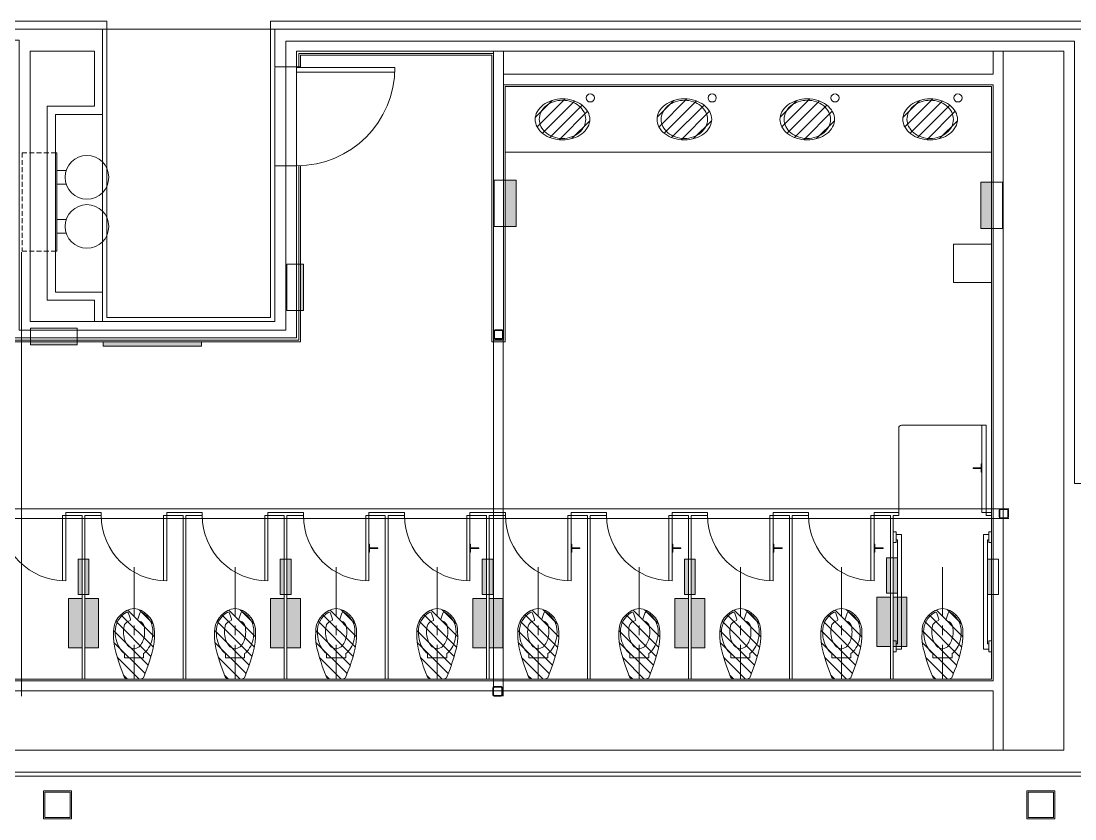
# Model space of a CAD drawing. Header units: inches. Extents: x -413 to 2782, y 7273 to 9795.
# Drawn here: x 1272.8 to 1658.7, y 9486.3 to 9778.5 of the extents above; entities that cross this region are included whole.
import ezdxf

# ---------------------------------------------------------------- set-up
doc = ezdxf.new("R2010")
doc.units = ezdxf.units.IN
doc.header["$LTSCALE"] = 16.5
doc.header["$MEASUREMENT"] = 0
doc.linetypes.add('Dash Style-5', pattern=[0.161743, 0.107727, -0.054016])
doc.linetypes.add('Dash Style-6', pattern=[1.724243, 1.077881, -0.215454, 0.215454, -0.215454])
doc.layers.get('0').update_dxf_attribs({"lineweight": 15})
for name, color, linetype, lineweight in [('A-DOOR', 2, 'Continuous', 15), ('A-EQPM', 5, 'Continuous', 15), ('A-FLOR-OVHD', 5, 'Continuous', 15), ('A-FLOR-SPCL', 5, 'Continuous', 15), ('A-FLOR-TPTN', 8, 'Continuous', 15), ('A-PLMB-STL', 5, 'Continuous', 15), ('A-PLMB-STRL', 5, 'Continuous', 15), ('A-PLMB-TLTS', 5, 'Continuous', 15), ('A-WALL-FI1H', 25, 'Continuous', 15), ('A-WALL-FNSH', 251, 'Continuous', 15), ('A-WALL-FULL', 7, 'Continuous', 15), ('A-WALL-FULL-ACC', 6, 'Continuous', 15), ('A-WALL-HEAD', 14, 'Continuous', 15), ('None', 7, 'Continuous', 5), ('P-FIXT', 7, 'Continuous', 15), ('P-SANR-FIXT', 7, 'Continuous', 15), ('P-SANR-PATT', 5, 'Continuous', 15)]:
    doc.layers.add(name, color=color, linetype=linetype, lineweight=lineweight)

# ---------------------------------------------------------------- blocks, each defined once
blk = doc.blocks.new('Group-14-1')
at = {"color": 7, "linetype": 'Continuous', "lineweight": 15}
blk.add_lwpolyline([(130.6192, 1208.7891, 0.41421356), (166.6192, 1244.7891), (130.6192, 1244.7891), (130.6192, 1243.0391), (166.6192, 1243.0391)], format="xyb", dxfattribs=at)
blk = doc.blocks.new('Group-17-1')
at = {"color": 7, "linetype": 'Continuous', "lineweight": 15}
blk.add_line((143.77, 1042.76), (143.04, 1044.99), dxfattribs=at)
blk.add_lwpolyline([(147.57, 1020.79), (142.67, 1020.79), (141.66, 1021.32), (140.65, 1023.95), (140.04, 1025.61), (139.58, 1027), (139.06, 1028.62), (138.49, 1030.74), (138.11, 1032.22), (137.74, 1034.3), (137.62, 1036.25), (137.63, 1038), (137.69, 1039.32), (137.98, 1040.72), (138.5, 1042.03), (139.23, 1043.22), (140.13, 1044.28), (141.24, 1045.21), (142.42, 1045.91), (143.74, 1046.42), (145.12, 1046.71), (146.5, 1046.42), (147.81, 1045.91), (149, 1045.21), (150.11, 1044.28), (151.01, 1043.22), (151.73, 1042.03), (152.26, 1040.72), (152.55, 1039.32), (152.61, 1038), (152.62, 1036.25), (152.5, 1034.3), (152.13, 1032.22), (151.75, 1030.74), (151.18, 1028.62), (150.66, 1027), (150.2, 1025.61), (149.58, 1023.95), (148.58, 1021.32)], close=True, dxfattribs=at)
blk.add_lwpolyline([(146.47, 1042.76), (147.2, 1044.99)], dxfattribs=at)
for points in [[(152.01, 1038.11, -0.074944), (151.46, 1034.46), (151.46, 1034.45, -0.085294), (149.99, 1031.57), (149.99, 1031.57), (149.99, 1031.56, -0.066149), (148.62, 1030.16), (148.62, 1030.16), (148.62, 1028.61), (141.62, 1028.61), (141.62, 1030.16), (141.62, 1030.16, -0.066352), (140.25, 1031.57), (140.25, 1031.57), (140.25, 1031.57, -0.085417), (138.78, 1034.46), (138.78, 1034.46, -0.07494), (138.23, 1038.11)], [(143.47, 1032.52, 0.330681), (146.77, 1032.52)]]:
    blk.add_lwpolyline(points, format="xyb", dxfattribs=at)
for centre, radius, start, end in [((146.07, 1038.36), 7.84, 119.6017, 181.9437), ((144.8, 1038.56), 3.91, 106.2192, 143.7606), ((142.56, 1044.83), 0.5, 18.2901, 135.6479), ((143.3, 1042.6), 0.5, 324.529, 18.1775), ((146.94, 1042.6), 0.5, 161.7099, 215.5643), ((145.44, 1038.56), 3.91, 36.2428, 73.7714), ((147.68, 1044.83), 0.501, 44.3526, 161.7134), ((144.17, 1038.36), 7.84, 358.0563, 60.4045), ((150.61, 1038.11), 9.38, 162.8591, 180), ((150.61, 1038.11), 9.38, 180, 197.1429), ((139.63, 1038.11), 9.38, 0, 17.1429), ((139.63, 1038.11), 9.38, 342.8573, 0), ((147.92, 1037.27), 6.56, 197.1419, 216.6744), ((142.32, 1037.27), 6.56, 323.3258, 342.8578), ((146.21, 1036), 4.43, 216.6679, 231.8636), ((144.03, 1036), 4.43, 308.1361, 323.3323)]:
    blk.add_arc(centre, radius, start, end, dxfattribs=at)
at = {"layer": 'P-SANR-PATT', "color": 7, "linetype": 'Continuous', "lineweight": 15}
for p, q in [((152.62, 1036.35), (142.88, 1046.09)), ((152.1, 1041.11), (146.98, 1046.23)), ((151.32, 1029.16), (138.49, 1041.99)), ((152.19, 1032.54), (140.3, 1044.42)), ((150.31, 1025.93), (137.65, 1038.59)), ((149.16, 1022.84), (137.74, 1034.25)), ((146.96, 1020.79), (139.03, 1028.72)), ((142.72, 1020.79), (141.33, 1022.18))]:
    blk.add_line(p, q, dxfattribs=at)
blk = doc.blocks.new('Group-18-1')
at = {"color": 7, "linetype": 'Continuous', "lineweight": 15}
blk.add_lwpolyline([(133.1192, 1080.7911, 0.41421356), (157.1192, 1056.7911), (157.1192, 1080.7911), (155.9532, 1080.7911), (155.9532, 1056.7911)], format="xyb", dxfattribs=at)
blk = doc.blocks.new('Group-20-1')
at = {"color": 7, "linetype": 'Continuous', "lineweight": 15}
blk.add_line((180.77, 1042.76), (180.04, 1044.99), dxfattribs=at)
blk.add_lwpolyline([(184.57, 1020.79), (179.67, 1020.79), (178.66, 1021.32), (177.65, 1023.94), (177.04, 1025.61), (176.58, 1027), (176.06, 1028.62), (175.49, 1030.74), (175.11, 1032.22), (174.74, 1034.3), (174.62, 1036.25), (174.63, 1038), (174.69, 1039.32), (174.98, 1040.72), (175.5, 1042.03), (176.23, 1043.22), (177.13, 1044.28), (178.24, 1045.2), (179.42, 1045.91), (180.74, 1046.42), (182.12, 1046.71), (183.5, 1046.42), (184.81, 1045.91), (186, 1045.2), (187.11, 1044.28), (188.01, 1043.22), (188.73, 1042.03), (189.26, 1040.72), (189.55, 1039.32), (189.61, 1038), (189.62, 1036.25), (189.5, 1034.3), (189.13, 1032.22), (188.75, 1030.74), (188.18, 1028.62), (187.66, 1027), (187.2, 1025.61), (186.58, 1023.94), (185.58, 1021.32)], close=True, dxfattribs=at)
blk.add_lwpolyline([(183.47, 1042.76), (184.2, 1044.99)], dxfattribs=at)
for points in [[(189.01, 1038.11, -0.074944), (188.46, 1034.46), (188.46, 1034.46, -0.085385), (186.99, 1031.57), (186.99, 1031.57), (186.99, 1031.56, -0.0665), (185.62, 1030.16), (185.62, 1028.61), (178.62, 1028.61), (178.62, 1030.16, -0.066683), (177.25, 1031.57, -0.085505), (175.78, 1034.46, -0.07494), (175.23, 1038.11)], [(180.47, 1032.52), (180.47, 1032.52, 0.330492), (183.77, 1032.52), (183.77, 1032.52)]]:
    blk.add_lwpolyline(points, format="xyb", dxfattribs=at)
for centre, radius, start, end in [((183.07, 1038.36), 7.84, 119.6017, 181.9437), ((181.8, 1038.56), 3.91, 106.2192, 143.7606), ((179.56, 1044.83), 0.5, 18.1813, 135.7293), ((180.3, 1042.6), 0.5, 324.529, 18.3226), ((183.94, 1042.6), 0.5, 161.8187, 215.5657), ((182.44, 1038.56), 3.91, 36.231, 73.7676), ((184.68, 1044.83), 0.5, 44.2707, 161.8187), ((181.17, 1038.36), 7.84, 358.0563, 60.4045), ((187.61, 1038.11), 9.38, 162.8591, 180), ((187.61, 1038.11), 9.38, 180, 197.1429), ((176.63, 1038.11), 9.38, 0, 17.1429), ((176.63, 1038.11), 9.38, 342.8573, 0), ((184.92, 1037.27), 6.56, 197.1503, 216.6816), ((179.32, 1037.27), 6.56, 323.3258, 342.8661), ((183.21, 1036), 4.43, 216.6783, 231.8719), ((181.03, 1036), 4.43, 308.1361, 323.3139)]:
    blk.add_arc(centre, radius, start, end, dxfattribs=at)
at = {"layer": 'P-SANR-PATT', "color": 7, "linetype": 'Continuous', "lineweight": 15}
for p, q in [((189.62, 1036.35), (179.88, 1046.08)), ((189.1, 1041.11), (183.98, 1046.23)), ((188.32, 1029.16), (175.49, 1041.99)), ((189.19, 1032.54), (177.3, 1044.42)), ((187.31, 1025.93), (174.65, 1038.59)), ((186.16, 1022.84), (174.74, 1034.25)), ((183.96, 1020.79), (176.03, 1028.72)), ((179.72, 1020.79), (178.33, 1022.18))]:
    blk.add_line(p, q, dxfattribs=at)
blk = doc.blocks.new('Group-21-1')
at = {"color": 7, "linetype": 'Continuous', "lineweight": 15}
blk.add_lwpolyline([(170.1192, 1080.7901, 0.41421356), (194.1192, 1056.7901), (194.1192, 1080.7901), (192.9532, 1080.7901), (192.9532, 1056.7901)], format="xyb", dxfattribs=at)
blk = doc.blocks.new('Group-22-1')
at = {"color": 7, "linetype": 'Continuous', "lineweight": 15}
blk.add_line((217.77, 1042.76), (217.04, 1044.99), dxfattribs=at)
blk.add_lwpolyline([(221.57, 1020.79), (216.67, 1020.79), (215.66, 1021.32), (214.65, 1023.94), (214.04, 1025.61), (213.58, 1027), (213.06, 1028.62), (212.49, 1030.74), (212.11, 1032.22), (211.74, 1034.3), (211.62, 1036.25), (211.63, 1038), (211.69, 1039.32), (211.98, 1040.72), (212.5, 1042.03), (213.23, 1043.22), (214.13, 1044.28), (215.24, 1045.2), (216.42, 1045.91), (217.74, 1046.42), (219.12, 1046.71), (220.5, 1046.42), (221.81, 1045.91), (223, 1045.2), (224.11, 1044.28), (225.01, 1043.22), (225.73, 1042.03), (226.26, 1040.72), (226.55, 1039.32), (226.61, 1038), (226.62, 1036.25), (226.5, 1034.3), (226.13, 1032.22), (225.75, 1030.74), (225.18, 1028.62), (224.66, 1027), (224.2, 1025.61), (223.58, 1023.94), (222.58, 1021.32)], close=True, dxfattribs=at)
blk.add_lwpolyline([(220.47, 1042.76), (221.2, 1044.99)], dxfattribs=at)
for points in [[(226.01, 1038.11, -0.074944), (225.46, 1034.46), (225.46, 1034.45, -0.085294), (223.99, 1031.57), (223.99, 1031.57), (223.99, 1031.56, -0.066149), (222.62, 1030.16), (222.62, 1030.16), (222.62, 1028.61), (215.62, 1028.61), (215.62, 1030.16), (215.62, 1030.16, -0.066352), (214.25, 1031.57), (214.25, 1031.57, -0.085505), (212.78, 1034.46), (212.78, 1034.46, -0.074902), (212.23, 1038.11), (212.23, 1038.11)], [(217.47, 1032.52, 0.330681), (220.77, 1032.52)]]:
    blk.add_lwpolyline(points, format="xyb", dxfattribs=at)
for centre, radius, start, end in [((220.07, 1038.36), 7.84, 119.5981, 181.9435), ((218.8, 1038.56), 3.91, 106.2192, 143.7606), ((216.56, 1044.83), 0.5, 18.1813, 135.7293), ((217.3, 1042.6), 0.5, 324.4357, 18.1779), ((220.94, 1042.6), 0.5, 161.8187, 215.5657), ((219.44, 1038.56), 3.91, 36.231, 73.7676), ((221.68, 1044.83), 0.5, 44.2707, 161.71), ((218.17, 1038.36), 7.84, 358.0563, 60.4045), ((224.61, 1038.11), 9.38, 162.8591, 180), ((224.61, 1038.11), 9.38, 180, 197.1429), ((213.63, 1038.11), 9.38, 0, 17.1429), ((213.63, 1038.11), 9.38, 342.8573, 0), ((221.92, 1037.27), 6.56, 197.1419, 216.6744), ((216.32, 1037.27), 6.56, 323.3258, 342.8578), ((220.21, 1036), 4.43, 216.6679, 231.8636), ((218.03, 1036), 4.43, 308.1361, 323.3323)]:
    blk.add_arc(centre, radius, start, end, dxfattribs=at)
at = {"layer": 'P-SANR-PATT', "color": 7, "linetype": 'Continuous', "lineweight": 15}
for p, q in [((226.62, 1036.35), (216.88, 1046.09)), ((226.1, 1041.11), (220.98, 1046.23)), ((225.32, 1029.16), (212.49, 1041.99)), ((226.19, 1032.54), (214.3, 1044.42)), ((224.31, 1025.93), (211.65, 1038.59)), ((223.16, 1022.84), (211.74, 1034.25)), ((220.96, 1020.79), (213.03, 1028.72)), ((216.72, 1020.79), (215.33, 1022.18))]:
    blk.add_line(p, q, dxfattribs=at)
blk = doc.blocks.new('Group-23-1')
at = {"color": 7, "linetype": 'Continuous', "lineweight": 15}
blk.add_lwpolyline([(207.1192, 1080.7901, 0.41421356), (231.1192, 1056.7901), (231.1192, 1080.7901), (229.9532, 1080.7901), (229.9532, 1056.7901)], format="xyb", dxfattribs=at)
blk = doc.blocks.new('Group-24-1')
at = {"color": 7, "linetype": 'Continuous', "lineweight": 15}
blk.add_line((254.77, 1042.76), (254.04, 1044.99), dxfattribs=at)
blk.add_lwpolyline([(258.57, 1020.79), (253.67, 1020.79), (252.66, 1021.32), (251.65, 1023.94), (251.04, 1025.61), (250.58, 1027), (250.06, 1028.62), (249.49, 1030.74), (249.11, 1032.22), (248.74, 1034.3), (248.62, 1036.25), (248.63, 1038), (248.69, 1039.32), (248.98, 1040.72), (249.5, 1042.03), (250.23, 1043.22), (251.13, 1044.28), (252.24, 1045.2), (253.42, 1045.91), (254.74, 1046.42), (256.12, 1046.71), (257.5, 1046.42), (258.81, 1045.91), (260, 1045.2), (261.11, 1044.28), (262.01, 1043.22), (262.73, 1042.03), (263.26, 1040.72), (263.55, 1039.32), (263.61, 1038), (263.62, 1036.25), (263.5, 1034.3), (263.13, 1032.22), (262.75, 1030.74), (262.18, 1028.62), (261.66, 1027), (261.2, 1025.61), (260.58, 1023.94), (259.58, 1021.32)], close=True, dxfattribs=at)
blk.add_lwpolyline([(257.47, 1042.76), (258.2, 1044.99)], dxfattribs=at)
for points in [[(263.01, 1038.11, -0.074944), (262.46, 1034.46), (262.46, 1034.46, -0.085385), (260.99, 1031.57), (260.99, 1031.57), (260.99, 1031.56, -0.0665), (259.62, 1030.16), (259.62, 1028.61), (252.62, 1028.61), (252.62, 1030.16, -0.066683), (251.25, 1031.57, -0.085505), (249.78, 1034.46, -0.07494), (249.23, 1038.11)], [(254.47, 1032.52), (254.47, 1032.52, 0.330492), (257.77, 1032.52), (257.77, 1032.52)]]:
    blk.add_lwpolyline(points, format="xyb", dxfattribs=at)
for centre, radius, start, end in [((257.07, 1038.36), 7.84, 119.6017, 181.9437), ((255.8, 1038.56), 3.91, 106.2192, 143.7606), ((253.56, 1044.83), 0.5, 18.1813, 135.7293), ((254.3, 1042.6), 0.5, 324.529, 18.3226), ((257.94, 1042.6), 0.5, 161.8187, 215.5657), ((256.44, 1038.56), 3.91, 36.231, 73.7676), ((258.68, 1044.83), 0.5, 44.2707, 161.8187), ((255.17, 1038.36), 7.84, 358.0563, 60.4045), ((261.61, 1038.11), 9.38, 162.8591, 180), ((261.61, 1038.11), 9.38, 180, 197.1429), ((250.63, 1038.11), 9.38, 0, 17.1429), ((250.63, 1038.11), 9.38, 342.8573, 0), ((258.92, 1037.27), 6.56, 197.1503, 216.6816), ((253.32, 1037.27), 6.56, 323.3258, 342.8661), ((257.21, 1036), 4.43, 216.6783, 231.8719), ((255.03, 1036), 4.43, 308.1361, 323.3139)]:
    blk.add_arc(centre, radius, start, end, dxfattribs=at)
at = {"layer": 'P-SANR-PATT', "color": 7, "linetype": 'Continuous', "lineweight": 15}
for p, q in [((263.62, 1036.35), (253.88, 1046.08)), ((263.1, 1041.11), (257.98, 1046.23)), ((262.32, 1029.16), (249.49, 1041.99)), ((263.19, 1032.54), (251.3, 1044.42)), ((261.31, 1025.93), (248.65, 1038.59)), ((260.16, 1022.84), (248.74, 1034.25)), ((257.96, 1020.79), (250.03, 1028.72)), ((253.72, 1020.79), (252.33, 1022.18))]:
    blk.add_line(p, q, dxfattribs=at)
blk = doc.blocks.new('Group-25-1')
at = {"color": 7, "linetype": 'Continuous', "lineweight": 15}
blk.add_lwpolyline([(244.1192, 1080.7901, 0.41421356), (268.1192, 1056.7901), (268.1192, 1080.7901), (266.9532, 1080.7901), (266.9532, 1056.7901)], format="xyb", dxfattribs=at)
blk = doc.blocks.new('Group-26-1')
at = {"color": 7, "linetype": 'Continuous', "lineweight": 15}
blk.add_line((291.77, 1042.76), (291.04, 1044.99), dxfattribs=at)
blk.add_lwpolyline([(295.57, 1020.79), (290.67, 1020.79), (289.66, 1021.32), (288.65, 1023.94), (288.04, 1025.61), (287.58, 1027), (287.06, 1028.62), (286.49, 1030.74), (286.11, 1032.22), (285.74, 1034.3), (285.62, 1036.25), (285.63, 1038), (285.69, 1039.32), (285.98, 1040.72), (286.5, 1042.03), (287.23, 1043.22), (288.13, 1044.28), (289.24, 1045.2), (290.42, 1045.91), (291.74, 1046.42), (293.12, 1046.71), (294.5, 1046.42), (295.81, 1045.91), (297, 1045.2), (298.11, 1044.28), (299.01, 1043.22), (299.73, 1042.03), (300.26, 1040.72), (300.55, 1039.32), (300.61, 1038), (300.62, 1036.25), (300.5, 1034.3), (300.13, 1032.22), (299.75, 1030.74), (299.18, 1028.62), (298.66, 1027), (298.2, 1025.61), (297.58, 1023.94), (296.58, 1021.32)], close=True, dxfattribs=at)
blk.add_lwpolyline([(294.47, 1042.76), (295.2, 1044.99)], dxfattribs=at)
for points in [[(300.01, 1038.11, -0.074944), (299.46, 1034.46), (299.46, 1034.45, -0.085294), (297.99, 1031.57), (297.99, 1031.57), (297.99, 1031.56, -0.066149), (296.62, 1030.16), (296.62, 1030.16), (296.62, 1028.61), (289.62, 1028.61), (289.62, 1030.16), (289.62, 1030.16, -0.066352), (288.25, 1031.57), (288.25, 1031.57, -0.085505), (286.78, 1034.46), (286.78, 1034.46, -0.074902), (286.23, 1038.11), (286.23, 1038.11)], [(291.47, 1032.52, 0.330681), (294.77, 1032.52)]]:
    blk.add_lwpolyline(points, format="xyb", dxfattribs=at)
for centre, radius, start, end in [((294.07, 1038.36), 7.84, 119.5981, 181.9435), ((292.8, 1038.56), 3.91, 106.2192, 143.7606), ((290.56, 1044.83), 0.5, 18.1813, 135.7293), ((291.3, 1042.6), 0.5, 324.4357, 18.1779), ((294.94, 1042.6), 0.5, 161.8187, 215.5657), ((293.44, 1038.56), 3.91, 36.231, 73.7676), ((295.68, 1044.83), 0.5, 44.2707, 161.71), ((292.17, 1038.36), 7.84, 358.0563, 60.4045), ((298.61, 1038.11), 9.38, 162.8591, 180), ((298.61, 1038.11), 9.38, 180, 197.1429), ((287.63, 1038.11), 9.38, 0, 17.1429), ((287.63, 1038.11), 9.38, 342.8573, 0), ((295.92, 1037.27), 6.56, 197.1419, 216.6744), ((290.32, 1037.27), 6.56, 323.3258, 342.8578), ((294.21, 1036), 4.43, 216.6679, 231.8636), ((292.03, 1036), 4.43, 308.1361, 323.3323)]:
    blk.add_arc(centre, radius, start, end, dxfattribs=at)
at = {"layer": 'P-SANR-PATT', "color": 7, "linetype": 'Continuous', "lineweight": 15}
for p, q in [((300.62, 1036.35), (290.88, 1046.09)), ((300.1, 1041.11), (294.98, 1046.23)), ((299.32, 1029.16), (286.49, 1041.99)), ((300.19, 1032.54), (288.3, 1044.42)), ((298.31, 1025.93), (285.65, 1038.59)), ((297.16, 1022.84), (285.74, 1034.25)), ((294.96, 1020.79), (287.03, 1028.72)), ((290.72, 1020.79), (289.33, 1022.18))]:
    blk.add_line(p, q, dxfattribs=at)
blk = doc.blocks.new('Group-27-1')
at = {"color": 7, "linetype": 'Continuous', "lineweight": 15}
blk.add_lwpolyline([(281.1192, 1080.7911, 0.41421356), (305.1192, 1056.7911), (305.1192, 1080.7911), (303.9532, 1080.7911), (303.9532, 1056.7911)], format="xyb", dxfattribs=at)
blk = doc.blocks.new('Group-28-1')
at = {"color": 7, "linetype": 'Continuous', "lineweight": 15}
blk.add_line((328.77, 1042.76), (328.04, 1044.99), dxfattribs=at)
blk.add_lwpolyline([(332.57, 1020.79), (327.67, 1020.79), (326.66, 1021.32), (325.65, 1023.94), (325.04, 1025.61), (324.58, 1027), (324.06, 1028.62), (323.49, 1030.74), (323.11, 1032.22), (322.74, 1034.3), (322.62, 1036.25), (322.63, 1038), (322.69, 1039.32), (322.98, 1040.72), (323.5, 1042.03), (324.23, 1043.22), (325.13, 1044.28), (326.24, 1045.2), (327.42, 1045.91), (328.74, 1046.42), (330.12, 1046.71), (331.5, 1046.42), (332.81, 1045.91), (334, 1045.2), (335.11, 1044.28), (336.01, 1043.22), (336.73, 1042.03), (337.26, 1040.72), (337.55, 1039.32), (337.61, 1038), (337.62, 1036.25), (337.5, 1034.3), (337.13, 1032.22), (336.75, 1030.74), (336.18, 1028.62), (335.66, 1027), (335.2, 1025.61), (334.58, 1023.94), (333.58, 1021.32)], close=True, dxfattribs=at)
blk.add_lwpolyline([(331.47, 1042.76), (332.2, 1044.99)], dxfattribs=at)
for points in [[(337.01, 1038.11, -0.074944), (336.46, 1034.46), (336.46, 1034.46, -0.085385), (334.99, 1031.57), (334.99, 1031.57), (334.99, 1031.56, -0.0665), (333.62, 1030.16), (333.62, 1028.61), (326.62, 1028.61), (326.62, 1030.16, -0.066683), (325.25, 1031.57, -0.085505), (323.78, 1034.46, -0.07494), (323.23, 1038.11)], [(328.47, 1032.52), (328.47, 1032.52, 0.330492), (331.77, 1032.52), (331.77, 1032.52)]]:
    blk.add_lwpolyline(points, format="xyb", dxfattribs=at)
for centre, radius, start, end in [((331.07, 1038.36), 7.84, 119.6017, 181.9437), ((329.8, 1038.56), 3.91, 106.2192, 143.7606), ((327.56, 1044.83), 0.5, 18.1813, 135.7293), ((328.3, 1042.6), 0.5, 324.529, 18.3226), ((331.94, 1042.6), 0.5, 161.8187, 215.5657), ((330.44, 1038.56), 3.91, 36.231, 73.7676), ((332.68, 1044.83), 0.5, 44.2707, 161.8187), ((329.17, 1038.36), 7.84, 358.0563, 60.4045), ((335.61, 1038.11), 9.38, 162.8591, 180), ((335.61, 1038.11), 9.38, 180, 197.1429), ((324.63, 1038.11), 9.38, 0, 17.1429), ((324.63, 1038.11), 9.38, 342.8573, 0), ((332.92, 1037.27), 6.56, 197.1503, 216.6816), ((327.32, 1037.27), 6.56, 323.3258, 342.8661), ((331.21, 1036), 4.43, 216.6783, 231.8719), ((329.03, 1036), 4.43, 308.1361, 323.3139)]:
    blk.add_arc(centre, radius, start, end, dxfattribs=at)
at = {"layer": 'P-SANR-PATT', "color": 7, "linetype": 'Continuous', "lineweight": 15}
for p, q in [((337.62, 1036.35), (327.88, 1046.08)), ((337.1, 1041.11), (331.98, 1046.23)), ((336.32, 1029.16), (323.49, 1041.99)), ((337.19, 1032.54), (325.3, 1044.42)), ((335.31, 1025.93), (322.65, 1038.59)), ((334.16, 1022.84), (322.74, 1034.25)), ((331.96, 1020.79), (324.03, 1028.72)), ((327.72, 1020.79), (326.33, 1022.18))]:
    blk.add_line(p, q, dxfattribs=at)
blk = doc.blocks.new('Group-29-1')
at = {"color": 7, "linetype": 'Continuous', "lineweight": 15}
blk.add_lwpolyline([(318.1192, 1080.7901, 0.41421356), (342.1192, 1056.7901), (342.1192, 1080.7901), (340.9532, 1080.7901), (340.9532, 1056.7901)], format="xyb", dxfattribs=at)
blk = doc.blocks.new('EWC2')
at = {"layer": 'P-FIXT', "color": 7, "linetype": 'Continuous', "lineweight": 15}
for p, q in [((-11.5, 0.5), (-11.5, 3.901)), ((-6.5, 0.5), (-6.5, 3.901)), ((6.5, 0.5), (6.5, 3.901)), ((11.5, 0.5), (11.5, 3.901)), ((-18, 0), (-18, 0.5)), ((-18, 0.5), (18, 0.5)), ((-18, 0), (18, 0)), ((18, 0), (18, 0.5))]:
    blk.add_line(p, q, dxfattribs=at)
at = {"layer": 'P-FIXT', "color": 7, "linetype": 'Dash Style-5', "lineweight": 15}
for p, q in [((-18, -12.25), (-18, 0)), ((18, -12.25), (18, 0)), ((-18, -12.25), (18, -12.25))]:
    blk.add_line(p, q, dxfattribs=at)
at = {"layer": 'P-FIXT', "color": 7, "linetype": 'Continuous', "lineweight": 15}
for centre in [(-9, 11.5), (9, 11.5)]:
    blk.add_circle(centre, 8, dxfattribs=at)
blk = doc.blocks.new('SYM0043')
at = {"color": 7, "linetype": 'Continuous', "lineweight": 15}
for points in [[(-10, 0), (-10, 0, 0.126718), (-9.29, -2.75), (-9.29, -2.75, 0.106205), (-7.07, -5.3, 0.085793), (-3.94, -6.9), (-3.94, -6.9, 0.075405), (0, -7.5), (0, -7.5), (0, -7.5, 0.075405), (3.94, -6.9), (3.94, -6.9, 0.085817), (7.07, -5.3, 0.10621), (9.29, -2.75), (9.29, -2.75, 0.126718), (10, 0), (10, 0), (10, 0, 0.126718), (9.29, 2.75), (9.29, 2.75, 0.106205), (7.07, 5.3, 0.085793), (3.94, 6.9), (3.94, 6.9, 0.075405), (0, 7.5), (0, 7.5), (0, 7.5, 0.075405), (-3.94, 6.9), (-3.94, 6.9, 0.085817), (-7.07, 5.3, 0.10621), (-9.29, 2.75), (-9.29, 2.75, 0.126718), (-10, 0), (-10, 0)], [(-8.5, 0), (-8.5, 0, 0.11701), (-7.88, -2.61), (-7.88, -2.61, 0.104417), (-6.01, -4.95), (-6.01, -4.95, 0.090268), (-3.32, -6.45), (-3.32, -6.45), (-3.32, -6.45, 0.082336), (0, -7), (0, -7), (0, -7, 0.082336), (3.32, -6.45), (3.32, -6.45), (3.32, -6.45, 0.090268), (6.01, -4.95), (6.01, -4.95, 0.10434), (7.88, -2.61), (7.88, -2.61, 0.11701), (8.5, 0), (8.5, 0), (8.5, 0, 0.11701), (7.88, 2.61), (7.88, 2.61, 0.104417), (6.01, 4.95), (6.01, 4.95, 0.090268), (3.32, 6.45), (3.32, 6.45), (3.32, 6.45, 0.082336), (0, 7), (0, 7), (0, 7, 0.082336), (-3.32, 6.45), (-3.32, 6.45), (-3.32, 6.45, 0.090268), (-6.01, 4.95), (-6.01, 4.95, 0.10434), (-7.88, 2.61), (-7.88, 2.61, 0.11701), (-8.5, 0), (-8.5, 0)]]:
    blk.add_lwpolyline(points, format="xyb", close=True, dxfattribs=at)
at = {"layer": 'P-SANR-PATT', "color": 5, "linetype": 'Continuous', "lineweight": 15}
for p, q in [((-9.94, 0.81), (-3.82, 6.94)), ((-9.28, -2.77), (0.95, 7.47)), ((-7.35, -5.08), (4.46, 6.73)), ((-4.67, -6.64), (7.19, 5.21)), ((-1.23, -7.44), (9.17, 2.96)), ((3.4, -7.06), (9.98, -0.48))]:
    blk.add_line(p, q, dxfattribs=at)
blk = doc.blocks.new('Group-30-1')
at = {"color": 7, "linetype": 'Continuous', "lineweight": 15}
blk.add_line((365.77, 1042.76), (365.04, 1044.99), dxfattribs=at)
blk.add_lwpolyline([(369.57, 1020.79), (364.67, 1020.79), (363.66, 1021.32), (362.65, 1023.94), (362.04, 1025.61), (361.58, 1027), (361.06, 1028.62), (360.49, 1030.74), (360.11, 1032.22), (359.74, 1034.3), (359.62, 1036.25), (359.63, 1038), (359.69, 1039.32), (359.98, 1040.72), (360.5, 1042.03), (361.23, 1043.22), (362.13, 1044.28), (363.24, 1045.2), (364.42, 1045.91), (365.74, 1046.42), (367.12, 1046.71), (368.5, 1046.42), (369.81, 1045.91), (371, 1045.2), (372.11, 1044.28), (373.01, 1043.22), (373.73, 1042.03), (374.26, 1040.72), (374.55, 1039.32), (374.61, 1038), (374.62, 1036.25), (374.5, 1034.3), (374.13, 1032.22), (373.75, 1030.74), (373.18, 1028.62), (372.66, 1027), (372.2, 1025.61), (371.58, 1023.94), (370.58, 1021.32)], close=True, dxfattribs=at)
blk.add_lwpolyline([(368.47, 1042.76), (369.2, 1044.99)], dxfattribs=at)
for points in [[(374.01, 1038.11, -0.074944), (373.46, 1034.46), (373.46, 1034.46, -0.085385), (371.99, 1031.57), (371.99, 1031.57), (371.99, 1031.56, -0.0665), (370.62, 1030.16), (370.62, 1028.61), (363.62, 1028.61), (363.62, 1030.16, -0.066683), (362.25, 1031.57, -0.085505), (360.78, 1034.46, -0.07494), (360.23, 1038.11)], [(365.47, 1032.52), (365.47, 1032.52, 0.330492), (368.77, 1032.52), (368.77, 1032.52)]]:
    blk.add_lwpolyline(points, format="xyb", dxfattribs=at)
for centre, radius, start, end in [((368.07, 1038.36), 7.84, 119.6017, 181.9437), ((366.8, 1038.56), 3.91, 106.2192, 143.7606), ((364.56, 1044.83), 0.5, 18.1813, 135.7293), ((365.3, 1042.6), 0.5, 324.529, 18.3226), ((368.94, 1042.6), 0.5, 161.8187, 215.5657), ((367.44, 1038.56), 3.91, 36.231, 73.7676), ((369.68, 1044.83), 0.5, 44.2707, 161.8187), ((366.17, 1038.36), 7.84, 358.0563, 60.4045), ((372.61, 1038.11), 9.38, 162.8591, 180), ((372.61, 1038.11), 9.38, 180, 197.1429), ((361.63, 1038.11), 9.38, 0, 17.1429), ((361.63, 1038.11), 9.38, 342.8573, 0), ((369.92, 1037.27), 6.56, 197.1503, 216.6816), ((364.32, 1037.27), 6.56, 323.3258, 342.8661), ((368.21, 1036), 4.43, 216.6783, 231.8719), ((366.03, 1036), 4.43, 308.1361, 323.3139)]:
    blk.add_arc(centre, radius, start, end, dxfattribs=at)
at = {"layer": 'P-SANR-PATT', "color": 7, "linetype": 'Continuous', "lineweight": 15}
for p, q in [((374.62, 1036.35), (364.88, 1046.08)), ((374.1, 1041.11), (368.98, 1046.23)), ((373.32, 1029.16), (360.49, 1041.99)), ((374.19, 1032.54), (362.3, 1044.42)), ((372.31, 1025.93), (359.65, 1038.59)), ((371.16, 1022.84), (359.74, 1034.25)), ((368.96, 1020.79), (361.03, 1028.72)), ((364.72, 1020.79), (363.33, 1022.18))]:
    blk.add_line(p, q, dxfattribs=at)
blk = doc.blocks.new('Group-39-1')
at = {"color": 7, "linetype": 'Continuous', "lineweight": 15}
blk.add_lwpolyline([(96.1192, 1080.7911, 0.41421356), (120.1192, 1056.7911), (120.1192, 1080.7911), (118.9532, 1080.7911), (118.9532, 1056.7911)], format="xyb", dxfattribs=at)
blk = doc.blocks.new('Group-40-1')
at = {"color": 7, "linetype": 'Continuous', "lineweight": 15}
blk.add_lwpolyline([(59.1192, 1080.7911, 0.41421356), (83.1192, 1056.7911), (83.1192, 1080.7911), (81.9532, 1080.7911), (81.9532, 1056.7911)], format="xyb", dxfattribs=at)
blk = doc.blocks.new('Group-41-1')
at = {"color": 7, "linetype": 'Continuous', "lineweight": 15}
blk.add_lwpolyline([(22.1192, 1080.7911, 0.41421356), (46.1192, 1056.7911), (46.1192, 1080.7911), (44.9532, 1080.7911), (44.9532, 1056.7911)], format="xyb", dxfattribs=at)
blk = doc.blocks.new('Group-42-1')
at = {"color": 7, "linetype": 'Continuous', "lineweight": 15}
blk.add_lwpolyline([(351.12, 1081.79), (351.12, 1112.79, -0.414204), (352.12, 1113.79), (383.12, 1113.79), (383.12, 1081.79), (381.56, 1081.79), (381.56, 1113.79)], format="xyb", dxfattribs=at)
blk = doc.blocks.new('Group-43-1')
at = {"color": 7, "linetype": 'Continuous', "lineweight": 15}
blk.add_line((106.77, 1042.76), (106.04, 1044.99), dxfattribs=at)
blk.add_lwpolyline([(110.57, 1020.79), (105.67, 1020.79), (104.66, 1021.32), (103.65, 1023.95), (103.04, 1025.61), (102.58, 1027), (102.06, 1028.62), (101.49, 1030.74), (101.11, 1032.22), (100.74, 1034.3), (100.62, 1036.25), (100.63, 1038), (100.69, 1039.32), (100.98, 1040.72), (101.5, 1042.03), (102.23, 1043.22), (103.13, 1044.28), (104.24, 1045.21), (105.42, 1045.91), (106.74, 1046.42), (108.12, 1046.71), (109.5, 1046.42), (110.81, 1045.91), (112, 1045.21), (113.11, 1044.28), (114.01, 1043.22), (114.73, 1042.03), (115.26, 1040.72), (115.55, 1039.32), (115.61, 1038), (115.62, 1036.25), (115.5, 1034.3), (115.13, 1032.22), (114.75, 1030.74), (114.18, 1028.62), (113.66, 1027), (113.2, 1025.61), (112.58, 1023.95), (111.58, 1021.32)], close=True, dxfattribs=at)
blk.add_lwpolyline([(109.47, 1042.76), (110.2, 1044.99)], dxfattribs=at)
for points in [[(115.01, 1038.11, -0.074944), (114.46, 1034.46), (114.46, 1034.45, -0.085294), (112.99, 1031.57), (112.99, 1031.57), (112.99, 1031.56, -0.066149), (111.62, 1030.16), (111.62, 1030.16), (111.62, 1028.61), (104.62, 1028.61), (104.62, 1030.16), (104.62, 1030.16, -0.066352), (103.25, 1031.57), (103.25, 1031.57), (103.25, 1031.57, -0.085417), (101.78, 1034.46), (101.78, 1034.46, -0.07494), (101.23, 1038.11)], [(106.47, 1032.52, 0.330681), (109.77, 1032.52)]]:
    blk.add_lwpolyline(points, format="xyb", dxfattribs=at)
for centre, radius, start, end in [((109.07, 1038.36), 7.84, 119.6017, 181.9437), ((107.8, 1038.56), 3.91, 106.2192, 143.7606), ((105.56, 1044.83), 0.5, 18.2901, 135.6479), ((106.3, 1042.6), 0.5, 324.529, 18.1775), ((109.94, 1042.6), 0.5, 161.7099, 215.5643), ((108.44, 1038.56), 3.91, 36.2428, 73.7714), ((110.68, 1044.83), 0.501, 44.3526, 161.7134), ((107.17, 1038.36), 7.84, 358.0563, 60.4045), ((113.61, 1038.11), 9.38, 162.8591, 180), ((113.61, 1038.11), 9.38, 180, 197.1429), ((102.63, 1038.11), 9.38, 0, 17.1429), ((102.63, 1038.11), 9.38, 342.8573, 0), ((110.92, 1037.27), 6.56, 197.1419, 216.6744), ((105.32, 1037.27), 6.56, 323.3258, 342.8578), ((109.21, 1036), 4.43, 216.6679, 231.8636), ((107.03, 1036), 4.43, 308.1361, 323.3323)]:
    blk.add_arc(centre, radius, start, end, dxfattribs=at)
at = {"layer": 'P-SANR-PATT', "color": 7, "linetype": 'Continuous', "lineweight": 15}
for p, q in [((115.62, 1036.35), (105.88, 1046.09)), ((115.1, 1041.11), (109.98, 1046.23)), ((114.32, 1029.16), (101.49, 1041.99)), ((115.19, 1032.54), (103.3, 1044.42)), ((113.31, 1025.93), (100.65, 1038.59)), ((112.16, 1022.84), (100.74, 1034.25)), ((109.96, 1020.79), (102.03, 1028.72)), ((105.72, 1020.79), (104.33, 1022.18))]:
    blk.add_line(p, q, dxfattribs=at)
blk = doc.blocks.new('Group-44-1')
at = {"color": 7, "linetype": 'Continuous', "lineweight": 15}
blk.add_line((69.77, 1042.76), (69.04, 1044.99), dxfattribs=at)
blk.add_lwpolyline([(73.57, 1020.79), (68.67, 1020.79), (67.66, 1021.32), (66.65, 1023.95), (66.04, 1025.61), (65.58, 1027), (65.06, 1028.62), (64.49, 1030.74), (64.11, 1032.22), (63.74, 1034.3), (63.62, 1036.25), (63.63, 1038), (63.69, 1039.32), (63.98, 1040.72), (64.5, 1042.03), (65.23, 1043.22), (66.13, 1044.28), (67.24, 1045.21), (68.42, 1045.91), (69.74, 1046.42), (71.12, 1046.71), (72.5, 1046.42), (73.81, 1045.91), (75, 1045.21), (76.11, 1044.28), (77.01, 1043.22), (77.73, 1042.03), (78.26, 1040.72), (78.55, 1039.32), (78.61, 1038), (78.62, 1036.25), (78.5, 1034.3), (78.13, 1032.22), (77.75, 1030.74), (77.18, 1028.62), (76.66, 1027), (76.2, 1025.61), (75.58, 1023.95), (74.58, 1021.32)], close=True, dxfattribs=at)
blk.add_lwpolyline([(72.47, 1042.76), (73.2, 1044.99)], dxfattribs=at)
for points in [[(78.01, 1038.11, -0.074944), (77.46, 1034.46), (77.46, 1034.45, -0.085294), (75.99, 1031.57), (75.99, 1031.57), (75.99, 1031.56, -0.066149), (74.62, 1030.16), (74.62, 1030.16), (74.62, 1028.61), (67.62, 1028.61), (67.62, 1030.16), (67.62, 1030.16, -0.066352), (66.25, 1031.57), (66.25, 1031.57), (66.25, 1031.57, -0.085417), (64.78, 1034.46), (64.78, 1034.46, -0.07494), (64.23, 1038.11)], [(69.47, 1032.52, 0.330681), (72.77, 1032.52)]]:
    blk.add_lwpolyline(points, format="xyb", dxfattribs=at)
for centre, radius, start, end in [((72.07, 1038.36), 7.84, 119.6017, 181.9437), ((70.8, 1038.56), 3.91, 106.2192, 143.7606), ((68.56, 1044.83), 0.5, 18.2901, 135.6479), ((69.3, 1042.6), 0.5, 324.529, 18.1775), ((72.94, 1042.6), 0.5, 161.7099, 215.5643), ((71.44, 1038.56), 3.91, 36.2428, 73.7714), ((73.68, 1044.83), 0.501, 44.3526, 161.7134), ((70.17, 1038.36), 7.84, 358.0563, 60.4045), ((76.61, 1038.11), 9.38, 162.8591, 180), ((76.61, 1038.11), 9.38, 180, 197.1429), ((65.63, 1038.11), 9.38, 0, 17.1429), ((65.63, 1038.11), 9.38, 342.8573, 0), ((73.92, 1037.27), 6.56, 197.1419, 216.6744), ((68.32, 1037.27), 6.56, 323.3258, 342.8578), ((72.21, 1036), 4.43, 216.6679, 231.8636), ((70.03, 1036), 4.43, 308.1361, 323.3323)]:
    blk.add_arc(centre, radius, start, end, dxfattribs=at)
at = {"layer": 'P-SANR-PATT', "color": 7, "linetype": 'Continuous', "lineweight": 15}
for p, q in [((78.62, 1036.35), (68.88, 1046.09)), ((78.1, 1041.11), (72.98, 1046.23)), ((77.32, 1029.16), (64.49, 1041.99)), ((78.19, 1032.54), (66.3, 1044.42)), ((76.31, 1025.93), (63.65, 1038.59)), ((75.16, 1022.84), (63.74, 1034.25)), ((72.96, 1020.79), (65.03, 1028.72)), ((68.72, 1020.79), (67.33, 1022.18))]:
    blk.add_line(p, q, dxfattribs=at)
blk = doc.blocks.new('FLRBOX')
at = {"layer": 'A-EQPM', "color": 5, "linetype": 'Continuous', "lineweight": 15}
blk.add_line((-5.15, -5.15), (-5.15, 5.15), dxfattribs=at)
for points in [[(5.15, 5.15), (-5.15, 5.15), (-5.15, -5.15), (5.15, -5.15)], [(4.65, 4.65), (-4.65, 4.65), (-4.65, -4.65), (4.65, -4.65)]]:
    blk.add_lwpolyline(points, close=True, dxfattribs=at)
blk = doc.blocks.new('MIRROR')
at = {"layer": 'A-FLOR-SPCL', "color": 5, "linetype": 'Continuous', "lineweight": 15}
blk.add_lwpolyline([(-18, -1.5), (18, -1.5), (18, 0), (-18, 0)], close=True, dxfattribs=at)
at = {"layer": 'A-FLOR-SPCL', "color": 5, "linetype": 'Continuous', "lineweight": 5}
blk.add_solid([(18, -1.5), (18, 0), (-18, -1.5), (-18, 0)], dxfattribs=at)
blk = doc.blocks.new('TOILETPAPER')
at = {"layer": 'A-FLOR-SPCL', "color": 5, "linetype": 'Continuous', "lineweight": 15}
for p, q in [((-9, 0), (-9, -5)), ((9, 0), (-9, 0)), ((9, -5), (9, 0)), ((-9, -5), (9, -5))]:
    blk.add_line(p, q, dxfattribs=at)
at = {"layer": 'A-FLOR-SPCL', "color": 5, "linetype": 'Continuous', "lineweight": 5}
blk.add_solid([(9, 0), (9, -5), (-9, 0), (-9, -5)], dxfattribs=at)
blk = doc.blocks.new('DUALTAMPDISP')
at = {"layer": 'A-FLOR-SPCL', "color": 5, "linetype": 'Continuous', "lineweight": 15}
for p, q in [((6.5, 1), (-6.5, 1)), ((6.5, 0), (-6.5, 0))]:
    blk.add_line(p, q, dxfattribs=at)
blk.add_lwpolyline([(-6.5, -1.5), (6.5, -1.5), (6.5, 2.5), (-6.5, 2.5)], close=True, dxfattribs=at)
at = {"layer": 'A-FLOR-SPCL', "color": 5, "linetype": 'Continuous', "lineweight": 5}
for points in [[(6.5, 2.5), (6.5, 1), (-6.5, 2.5), (-6.5, 1)], [(6.5, -1.5), (6.5, 0), (-6.5, -1.5), (-6.5, 0)]]:
    blk.add_solid(points, dxfattribs=at)
blk = doc.blocks.new('HOOK')
at = {"layer": 'A-FLOR-SPCL', "color": 5, "linetype": 'Continuous', "lineweight": 15}
blk.add_lwpolyline([(1.5, 0), (-1.5, 0), (-1.5, -0.25), (-0.097, -0.25), (-0.097, -3.25), (0.153, -3.25), (0.153, -0.25), (1.25, -0.25), (1.5, -0.25), (1.5, 0)], dxfattribs=at)
blk = doc.blocks.new('TRASHCAN')
at = {"layer": 'A-FLOR-SPCL', "color": 5, "linetype": 'Continuous', "lineweight": 15}
blk.add_lwpolyline([(0, -14), (14, -14), (14, 0), (0, 0)], close=True, dxfattribs=at)
blk = doc.blocks.new('PAPTOWEL')
at = {"layer": 'A-FLOR-SPCL', "color": 5, "linetype": 'Continuous', "lineweight": 15}
blk.add_line((8.5, 0), (-8.5, 0), dxfattribs=at)
blk.add_lwpolyline([(-8.5, -4), (8.5, -4), (8.5, 4), (-8.5, 4)], close=True, dxfattribs=at)
at = {"layer": 'A-FLOR-SPCL', "color": 5, "linetype": 'Continuous', "lineweight": 5}
blk.add_solid([(8.5, 0), (8.5, -4), (-8.5, 0), (-8.5, -4)], dxfattribs=at)
blk = doc.blocks.new('GBAR')
at = {"layer": 'A-FLOR-SPCL', "color": 5, "linetype": 'Continuous', "lineweight": 15}
for p, q in [((1, 51.009), (1, 53.009)), ((3, 53.009), (1, 53.009)), ((1.5, 51.009), (1, 51.009)), ((1.5, 13.009), (1.5, 51.009)), ((3, 11.009), (3, 53.009)), ((1, 13.009), (1.5, 13.009)), ((1, 11.009), (3, 11.009))]:
    blk.add_line(p, q, dxfattribs=at)
for points in [[(1, 54.009), (1, 50.009), (0, 50.009), (0, 54.009)], [(1, 14.009), (1, 10.009), (0, 10.009), (0, 14.009)]]:
    blk.add_lwpolyline(points, close=True, dxfattribs=at)
blk = doc.blocks.new('TAMPON')
at = {"layer": 'A-FLOR-SPCL', "color": 5, "linetype": 'Continuous', "lineweight": 15}
blk.add_line((-8.5, 0), (8.5, 0), dxfattribs=at)
blk.add_lwpolyline([(-8.5, -1), (8.5, -1), (8.5, 5), (-8.5, 5)], close=True, dxfattribs=at)
at = {"layer": 'A-FLOR-SPCL', "color": 5, "linetype": 'Continuous', "lineweight": 5}
blk.add_solid([(8.5, -1), (8.5, 0), (-8.5, -1), (-8.5, 0)], dxfattribs=at)
blk = doc.blocks.new('Group-102-1')
at = {"layer": 'A-FLOR-SPCL', "linetype": 'Continuous', "lineweight": 0}
blk.add_hatch(color=5, dxfattribs=at).paths.add_polyline_path([(383.6192, 1064.7761), (385.1192, 1064.7761), (385.1192, 1051.7761), (383.6192, 1051.7761)])
at = {"layer": 'A-FLOR-OVHD', "color": 7, "linetype": 'Continuous', "lineweight": 15}
for p, q in [((122.6192, 1258.7811), (59.6192, 1258.7801)), ((59.6192, 1227.5731), (59.6192, 1162.5741))]:
    blk.add_line(p, q, dxfattribs=at)
at = {"layer": 'A-FLOR-SPCL', "color": 7, "linetype": 'Dash Style-6', "lineweight": 15}
for p, q in [((71.1192, 1061.7921), (71.1192, 1020.7921)), ((108.1192, 1061.7921), (108.1192, 1020.7921)), ((145.1192, 1061.7921), (145.1192, 1020.7921)), ((182.1192, 1061.7921), (182.1192, 1020.7921)), ((219.1192, 1061.7921), (219.1192, 1020.7921)), ((256.1192, 1061.7921), (256.1192, 1020.7921)), ((293.1192, 1061.7921), (293.1192, 1020.7921)), ((330.1192, 1061.7921), (330.1192, 1020.7921)), ((367.1192, 1061.7921), (367.1192, 1020.7921))]:
    blk.add_line(p, q, dxfattribs=at)
at = {"layer": 'A-FLOR-SPCL', "color": 7, "linetype": 'Continuous', "lineweight": 15}
blk.add_line((385.1192, 1064.7761), (385.1192, 1051.7761), dxfattribs=at)
blk.add_lwpolyline([(387.6192, 1051.7761), (387.6192, 1064.7761), (383.6192, 1064.7761), (383.6192, 1051.7761)], close=True, dxfattribs=at)
at = {"layer": 'A-FLOR-SPCL', "color": 7, "linetype": 'Continuous', "lineweight": 5}
blk.add_lwpolyline([(383.6192, 1064.7761), (385.1192, 1064.7761), (385.1192, 1051.7761), (383.6192, 1051.7761)], close=True, dxfattribs=at)
at = {"layer": 'A-FLOR-SPCL', "color": 7, "linetype": 'Continuous', "lineweight": 15}
for centre in [(238.1552, 1233.6531), (282.7802, 1233.6531), (327.7802, 1233.6531), (372.7802, 1233.6531)]:
    blk.add_circle(centre, 1.5, dxfattribs=at)
at = {"layer": 'A-FLOR-TPTN', "color": 7, "linetype": 'Continuous', "lineweight": 15}
for p, q in [((46.1192, 1081.7801), (59.1192, 1081.7801)), ((46.1192, 1080.7921), (46.1192, 1081.7801)), ((46.1192, 1080.7921), (52.1192, 1080.7921)), ((52.1192, 1020.7921), (52.1192, 1080.7921)), ((53.1192, 1020.7921), (53.1192, 1080.7921)), ((53.1192, 1080.7921), (59.1192, 1080.7921)), ((59.1192, 1080.7921), (59.1192, 1081.7801)), ((83.1192, 1080.7921), (83.1192, 1081.7921)), ((83.1192, 1081.7921), (96.1192, 1081.7921)), ((89.1192, 1080.7921), (83.1192, 1080.7921)), ((89.1192, 1020.7921), (89.1192, 1080.7921)), ((90.1192, 1020.7921), (90.1192, 1080.7921)), ((90.1192, 1080.7921), (96.1192, 1080.7921)), ((96.1192, 1080.7921), (96.1192, 1081.7921)), ((120.1192, 1080.7921), (120.1192, 1081.7921)), ((120.1192, 1081.7921), (133.1192, 1081.7921)), ((126.1192, 1080.7921), (120.1192, 1080.7921)), ((126.1192, 1020.7921), (126.1192, 1080.7921)), ((127.1192, 1020.7921), (127.1192, 1080.7921)), ((127.1192, 1080.7921), (133.1192, 1080.7921)), ((133.1192, 1080.7921), (133.1192, 1081.7921)), ((157.1192, 1080.7921), (157.1192, 1081.7921)), ((157.1192, 1081.7921), (170.1192, 1081.7921)), ((163.1192, 1080.7921), (157.1192, 1080.7921)), ((163.1192, 1020.7921), (163.1192, 1080.7921)), ((164.1192, 1020.7921), (164.1192, 1080.7921)), ((164.1192, 1080.7921), (170.1192, 1080.7921)), ((170.1192, 1080.7921), (170.1192, 1081.7921)), ((194.1192, 1080.7921), (194.1192, 1081.7921)), ((194.1192, 1081.7921), (207.1192, 1081.7921)), ((200.1192, 1080.7921), (194.1192, 1080.7921)), ((200.1192, 1020.7921), (200.1192, 1080.7921)), ((201.1192, 1020.7921), (201.1192, 1080.7921)), ((201.1192, 1080.7921), (207.1192, 1080.7921)), ((207.1192, 1080.7921), (207.1192, 1081.7921)), ((231.1192, 1080.7921), (231.1192, 1081.7921)), ((231.1192, 1081.7921), (244.1192, 1081.7921)), ((237.1192, 1080.7921), (231.1192, 1080.7921)), ((237.1192, 1020.7921), (237.1192, 1080.7921)), ((238.1192, 1020.7921), (238.1192, 1080.7921)), ((238.1192, 1080.7921), (244.1192, 1080.7921)), ((244.1192, 1080.7921), (244.1192, 1081.7921)), ((268.1192, 1080.7921), (268.1192, 1081.7921)), ((268.1192, 1081.7921), (281.1192, 1081.7921)), ((274.1192, 1080.7921), (268.1192, 1080.7921)), ((274.1192, 1020.7921), (274.1192, 1080.7921)), ((275.1192, 1020.7921), (275.1192, 1080.7921)), ((275.1192, 1080.7921), (281.1192, 1080.7921)), ((281.1192, 1080.7921), (281.1192, 1081.7921)), ((281.1192, 1080.7921), (281.1192, 1081.7921)), ((305.1192, 1080.7921), (305.1192, 1081.7921)), ((305.1192, 1081.7921), (318.1192, 1081.7921)), ((311.1192, 1080.7921), (305.1192, 1080.7921)), ((311.1192, 1020.7921), (311.1192, 1080.7921)), ((312.1192, 1020.7921), (312.1192, 1080.7921)), ((312.1192, 1080.7921), (318.1192, 1080.7921)), ((318.1192, 1080.7921), (318.1192, 1081.7921)), ((342.1192, 1080.7921), (342.1192, 1081.7921)), ((342.1192, 1081.7921), (351.1192, 1081.7921)), ((348.1192, 1080.7921), (342.1192, 1080.7921)), ((348.1192, 1020.7921), (348.1192, 1080.7921)), ((349.1192, 1020.7921), (349.1192, 1080.7921)), ((351.1192, 1080.7921), (349.1192, 1080.7921)), ((351.1192, 1080.7921), (351.1192, 1081.7921)), ((383.1192, 1080.7921), (383.1192, 1081.7921)), ((383.1192, 1081.7921), (385.1192, 1081.7921)), ((385.1192, 1080.7921), (383.1192, 1080.7921))]:
    blk.add_line(p, q, dxfattribs=at)
at = {"layer": 'A-PLMB-STL', "color": 7, "linetype": 'Continuous', "lineweight": 15}
for points in [[(203.3242, 1145.2791, -0.41421356), (202.8242, 1145.7791), (202.8242, 1148.2791, -0.41421356), (203.3242, 1148.7791), (205.8242, 1148.7791, -0.41421356), (206.3242, 1148.2791), (206.3242, 1145.7791, -0.41421356), (205.8242, 1145.2791)], [(203.3242, 1145.5291, -0.41421356), (203.0742, 1145.7791), (203.0742, 1148.2791, -0.41421356), (203.3242, 1148.5291), (205.8242, 1148.5291, -0.41421356), (206.0742, 1148.2791), (206.0742, 1145.7791, -0.41421356), (205.8242, 1145.5291)], [(388.3322, 1079.6931, -0.41421356), (387.8322, 1080.1931), (387.8322, 1082.6931, -0.41421356), (388.3322, 1083.1931), (390.8322, 1083.1931, -0.41421356), (391.3322, 1082.6931), (391.3322, 1080.1931, -0.41421356), (390.8322, 1079.6931)], [(388.3322, 1079.9431, -0.41421356), (388.0822, 1080.1931), (388.0822, 1082.6931, -0.41421356), (388.3322, 1082.9431), (390.8322, 1082.9431, -0.41421356), (391.0822, 1082.6931), (391.0822, 1080.1931, -0.41421356), (390.8322, 1079.9431)], [(203.0152, 1014.5791, -0.41421356), (202.5152, 1015.0791), (202.5152, 1017.5791, -0.41421356), (203.0152, 1018.0791), (205.5152, 1018.0791, -0.41421356), (206.0152, 1017.5791), (206.0152, 1015.0791, -0.41421356), (205.5152, 1014.5791)], [(203.0152, 1014.8291, -0.41421356), (202.7652, 1015.0791), (202.7652, 1017.5791, -0.41421356), (203.0152, 1017.8291), (205.5152, 1017.8291, -0.41421356), (205.7652, 1017.5791), (205.7652, 1015.0791, -0.41421356), (205.5152, 1014.8291)]]:
    blk.add_lwpolyline(points, format="xyb", close=True, dxfattribs=at)
at = {"layer": 'A-PLMB-STRL', "color": 7, "linetype": 'Continuous', "lineweight": 15}
for p, q in [((29.8652, 1177.1591), (29.8652, 1014.5311)), ((202.7272, 1148.8751), (202.7272, 1014.5311)), ((206.2272, 1148.8751), (206.2272, 1014.5311)), ((-305.0198, 1083.1951), (391.3692, 1083.1951)), ((-305.0198, 1079.6951), (391.3692, 1079.6951))]:
    blk.add_line(p, q, dxfattribs=at)
at = {"layer": 'A-PLMB-TLTS', "color": 7, "linetype": 'Continuous', "lineweight": 15}
blk.add_line((206.9942, 1213.7891), (385.1192, 1213.7891), dxfattribs=at)
at = {"layer": 'A-WALL-FI1H', "color": 7, "linetype": 'Continuous', "lineweight": 5}
blk.add_lwpolyline([(-328.7988, 1119.7791), (-328.7988, 1254.7861), (29.0202, 1254.7861), (29.0202, 1148.6551), (126.6552, 1148.6551), (126.6552, 1254.4251), (415.4632, 1254.4251), (415.4632, 1092.4831), (494.5722, 1092.4831), (494.5722, 1254.5621)], dxfattribs=at)
at = {"layer": 'A-WALL-FNSH', "color": 7, "linetype": 'Continuous', "lineweight": 15}
for p, q in [((-334.8808, 1261.7801), (61.1192, 1261.7801)), ((61.1192, 1261.7801), (61.1192, 1153.2801)), ((421.1192, 1261.7801), (121.1192, 1261.7801)), ((121.1192, 1261.7801), (121.1192, 1153.2801)), ((131.4942, 1245.0391), (131.4942, 1249.9061)), ((202.7442, 1249.9061), (131.4942, 1249.9061)), ((132.1192, 1245.0391), (132.1192, 1249.2811)), ((202.1192, 1249.2811), (132.1192, 1249.2811)), ((202.1192, 1144.2801), (202.1192, 1249.2811)), ((130.6192, 1245.0391), (132.1192, 1245.0391)), ((206.9942, 1144.2801), (206.9942, 1237.7891)), ((385.1192, 1237.7891), (206.9942, 1237.7891)), ((385.1192, 1020.7811), (385.1192, 1237.7891)), ((131.4942, 1144.9051), (131.4732, 1208.7991)), ((132.1192, 1144.2801), (132.1192, 1208.7891)), ((61.1192, 1153.2801), (121.1192, 1153.2801)), ((23.6222, 1144.2801), (132.1192, 1144.2801)), ((24.2462, 1144.9051), (131.4942, 1144.9051)), ((202.1192, 1144.2801), (206.9942, 1144.2801)), ((-298.8808, 1020.7811), (385.1192, 1020.7811)), ((-339.3808, 985.2821), (609.1192, 985.2821))]:
    blk.add_line(p, q, dxfattribs=at)
at = {"layer": 'A-WALL-FULL', "color": 7, "linetype": 'Continuous', "lineweight": 15}
for p, q in [((202.7442, 1144.9051), (202.7442, 1250.7811)), ((206.3692, 1144.9051), (206.3692, 1250.7811)), ((385.7442, 1242.2891), (385.7442, 1250.7811)), ((389.3692, 994.7801), (389.3692, 1250.7811)), ((385.7442, 1242.2891), (206.3692, 1242.2891)), ((385.7442, 1238.4141), (206.3692, 1238.4141)), ((206.9942, 1237.7891), (385.1192, 1237.7891)), ((385.7442, 1020.1561), (385.7442, 1238.4141)), ((202.7442, 1144.9051), (206.3692, 1144.9051)), ((-299.5058, 1020.1561), (385.7442, 1020.1561)), ((-298.8808, 1020.7811), (385.1192, 1020.7811)), ((-303.1308, 1016.5311), (385.7442, 1016.5311)), ((385.7442, 994.7801), (385.7442, 1016.5311))]:
    blk.add_line(p, q, dxfattribs=at)
at = {"layer": 'A-WALL-FULL-ACC', "color": 7, "linetype": 'Continuous', "lineweight": 15}
for p, q in [((-333.3808, 1258.7801), (59.6192, 1258.7801)), ((59.6192, 1227.5731), (59.6192, 1258.7801)), ((122.6192, 1245.0391), (122.6192, 1258.7811)), ((122.6192, 1258.7811), (419.6192, 1258.7811)), ((33.1192, 1151.7801), (33.1192, 1250.7801)), ((33.1192, 1250.7801), (56.6192, 1250.7801)), ((56.6192, 1230.5731), (56.6192, 1250.7801)), ((130.6192, 1250.7811), (411.6192, 1250.7811)), ((130.6192, 1250.7811), (130.6192, 1245.0391)), ((411.6192, 994.7801), (411.6192, 1250.7811)), ((122.6192, 1245.0391), (130.6192, 1245.0391)), ((56.6192, 1230.5731), (39.3692, 1230.5731)), ((39.3692, 1159.5741), (39.3692, 1230.5731)), ((59.6192, 1227.5731), (42.3692, 1227.5731)), ((42.3692, 1162.5741), (42.3692, 1227.5731)), ((122.6192, 1151.7801), (122.6192, 1208.7891)), ((130.6192, 1208.7891), (122.6192, 1208.7891)), ((130.6192, 1145.7801), (130.6192, 1208.7891)), ((59.6192, 1162.5741), (42.3692, 1162.5741)), ((59.6192, 1151.7801), (59.6192, 1162.5741)), ((56.6192, 1159.5741), (39.3692, 1159.5741)), ((56.6192, 1151.7801), (56.6192, 1159.5741)), ((33.1192, 1151.7801), (122.6192, 1151.7801)), ((25.1192, 1145.7801), (130.6192, 1145.7801)), ((-306.8808, 994.7751), (411.6192, 994.7811)), ((-333.3808, 986.7751), (419.6192, 986.7811))]:
    blk.add_line(p, q, dxfattribs=at)
at = {"layer": 'A-WALL-HEAD', "color": 7, "linetype": 'Continuous', "lineweight": 15}
for p, q in [((122.6192, 1244.7891), (122.6192, 1208.7891)), ((130.6192, 1244.7891), (130.6192, 1208.7891))]:
    blk.add_line(p, q, dxfattribs=at)
at = {"layer": 'A-DOOR', "color": 7}
blk.add_blockref('Group-14-1', (0, 0), dxfattribs=at)
at = {"layer": 'A-EQPM', "color": 7}
for p in [(43.1192, 974.7821), (403.1192, 974.7821)]:
    blk.add_blockref('FLRBOX', p, dxfattribs=at)
at = {"layer": 'A-FLOR-SPCL', "color": 7}
for name, p, rotation in [('PAPTOWEL', (206.9942, 1195.0461), 90), ('PAPTOWEL', (385.1192, 1194.2801), -90), ('TAMPON', (132.1192, 1164.2801), 90), ('MIRROR', (77.8712, 1142.7801), 180), ('HOOK', (381.5642, 1098.1161), -90), ('HOOK', (157.1192, 1068.7911), 90), ('HOOK', (194.1192, 1068.7901), 90), ('HOOK', (231.1192, 1068.7901), 90), ('HOOK', (268.1192, 1068.7901), 90), ('HOOK', (305.1192, 1068.7901), 90), ('HOOK', (342.1192, 1068.7901), 90), ('DUALTAMPDISP', (349.1192, 1058.7691), 90), ('DUALTAMPDISP', (53.1192, 1058.2951), 90), ('DUALTAMPDISP', (127.1192, 1058.2971), 90), ('DUALTAMPDISP', (201.1192, 1058.2951), 90), ('DUALTAMPDISP', (275.1192, 1058.2951), 90), ('TOILETPAPER', (47.1192, 1041.3271), 90), ('TOILETPAPER', (53.1192, 1041.3271), 90), ('TOILETPAPER', (121.1192, 1041.3281), 90), ('TOILETPAPER', (127.1192, 1041.3281), 90), ('TOILETPAPER', (195.1192, 1041.3271), 90), ('TOILETPAPER', (201.1192, 1041.3271), 90), ('TOILETPAPER', (269.1192, 1041.3271), 90), ('TOILETPAPER', (275.1192, 1041.3271), 90), ('TOILETPAPER', (343.1192, 1041.8011), 90), ('TOILETPAPER', (349.1192, 1041.8011), 90)]:
    blk.add_blockref(name, p, dxfattribs=dict(at, rotation=rotation))
for name, p in [('TRASHCAN', (371.1192, 1180.0611)), ('GBAR', (349.1192, 1020.7921))]:
    blk.add_blockref(name, p, dxfattribs=at)
at = {"layer": 'A-FLOR-SPCL', "color": 7, "xscale": -1}
for name, p in [('TAMPON', (41.7572, 1144.2801)), ('GBAR', (385.1192, 1020.7921))]:
    blk.add_blockref(name, p, dxfattribs=at)
at = {"layer": 'A-FLOR-TPTN', "color": 7}
for name in ['Group-42-1', 'Group-41-1', 'Group-40-1', 'Group-39-1', 'Group-18-1', 'Group-21-1', 'Group-23-1', 'Group-25-1', 'Group-27-1', 'Group-29-1']:
    blk.add_blockref(name, (0, 0), dxfattribs=at)
at = {"layer": 'P-FIXT', "color": 7, "rotation": -90}
blk.add_blockref('EWC2', (42.3692, 1195.5731), dxfattribs=at)
at = {"layer": 'P-SANR-FIXT', "color": 7}
for name, p in [('SYM0043', (227.9942, 1225.7891)), ('SYM0043', (272.6192, 1225.7891)), ('SYM0043', (317.6192, 1225.7891)), ('SYM0043', (362.6192, 1225.7891)), ('Group-44-1', (0, 0)), ('Group-43-1', (0, 0)), ('Group-17-1', (0, 0)), ('Group-20-1', (0, 0)), ('Group-22-1', (0, 0)), ('Group-24-1', (0, 0)), ('Group-26-1', (0, 0)), ('Group-28-1', (0, 0)), ('Group-30-1', (0, 0))]:
    blk.add_blockref(name, p, dxfattribs=at)

msp = doc.modelspace()

# ---------------------------------------------------------------- block references
at = {"layer": 'None', "color": 7}
msp.add_blockref('Group-102-1', (1243.03, 8516.69), dxfattribs=at)

doc.saveas('drawing.dxf')
